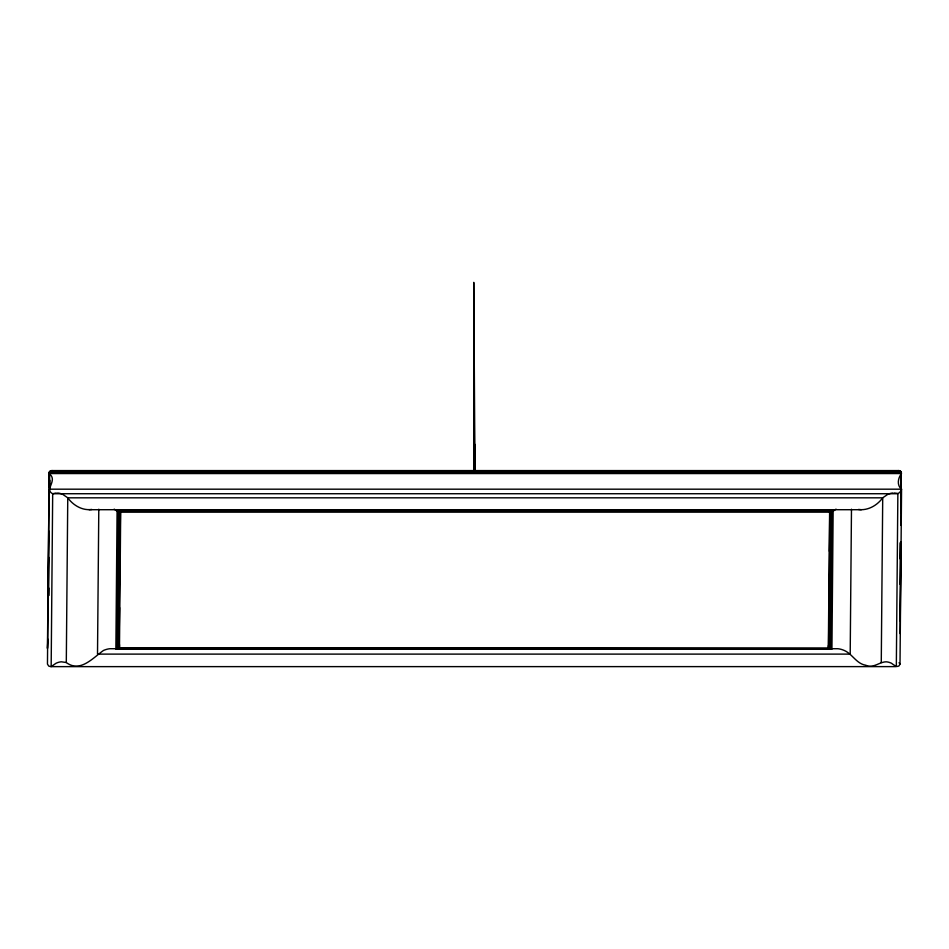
<?xml version="1.0" encoding="UTF-8"?>
<svg xmlns="http://www.w3.org/2000/svg" width="949" height="949" viewBox="0 0 949 949"><rect width="100%" height="100%" fill="white"/><g stroke="black" fill="none" stroke-linecap="round" stroke-linejoin="round"><path stroke-width="1.42" d="M474.037 471.428L473.931 344.867L473.931 431.071L474.002 418.45M474.417 470.929L474.583 443.978L474.654 471.546M474.12 411.083L474.203 396.48L474.417 463.776M49.099 487.098L49.229 472.294L52.219 470.55M47.925 639.187L47.45 648.428L49.229 472.294L901.301 472.294L901.087 525.414M48.316 594.774L48.885 531.132M49.277 486.73L49.407 471.926L901.123 471.926L901.076 512.685M48.529 595.842L48.874 557.383M49.478 487.869L49.633 471.606L900.898 471.606L901.076 477.845M48.802 595.45L48.862 588.06M49.751 487.561L49.822 480.182M901.431 472.685L49.099 472.685L48.992 473.551L901.538 473.551C897.968 477.833 896.603 485.378 901.55 489.186L900.008 664.063C898.644 668.998 893.875 665.012 891.455 663.244A26.062 17.699 74.9 0 0 886.141 661.809C879.118 661.951 873.282 668.772 865.737 665.237C856.306 663.671 852.427 653.944 844.23 650.445A37.248 25.291 74.9 0 0 837.896 648.725L109.87 648.725A37.248 25.421 -74.8 0 0 103.512 650.445C92.955 657.823 80.25 673.043 66.3 662.532L67.759 497.822L62.871 494.453A26.062 17.699 74.9 0 0 57.557 493.006M98.791 509.198L97.51 654.11L850.197 654.11L851.478 509.198M836.045 509.139L833.139 511.191L117.083 511.191L118.032 511.321L116.822 648.772L115.873 649.152L117.083 511.191L114.188 509.139M118.483 511.297L116.822 648.772L831.929 649.152L833.139 511.191L118.032 511.321M118.91 511.203L117.273 648.499L830.98 648.772L832.202 511.321M119.301 511.06L117.7 648.179L830.529 648.499L831.739 511.297M831.312 511.203L830.114 648.179L118.091 647.811L119.657 510.847M118.447 647.42L119.965 510.574M118.767 646.981L119.657 573.955M119.704 569.507L120.215 511.748M119.016 646.53L119.562 607.574M119.776 583.896L120.416 511.381M828.833 588.451L828.928 578.107M829.628 510.989L828.335 648.179L828.335 645.818M830.921 511.06L829.711 647.811L828.584 646.055L829.189 577.977M829.426 551.345L829.77 511.381M828.785 646.53L829.984 511.748M829.046 646.981L830.256 510.574M829.355 647.42L830.565 510.847M881.265 662.532L882.712 497.822L887.612 494.453A26.062 17.782 -74.8 0 1 892.95 493.006M900.126 558.866L900.269 542.591M900.138 584.418L900.494 542.97M900.126 620.836L900.696 541.903M900.126 633.6L900.933 541.725M89.087 509.708L861.289 509.708C869.853 509.672 877.766 504.607 882.712 497.822L67.759 497.822C73.156 505.295 82.385 510.847 91.839 509.447M56.264 492.982L52.681 493.729C43.903 489.494 58.482 480.265 48.992 473.551M898.3 470.55L900.898 471.606M51.341 470.597L899.178 470.597M50.938 470.704L899.581 470.704M50.558 470.858L899.96 470.858M50.202 471.06L900.316 471.06M49.894 471.309L900.625 471.309M829.533 512.163L120.677 512.163L119.479 648.179L119.479 644.632M894.255 492.982L898.312 493.516L900.601 491.452L901.55 489.186L49.004 489.186L47.462 664.063L48.719 666.068L50.7 666.637L896.331 666.613L897.861 493.729L52.681 493.729L51.163 666.613L56.062 663.244A26.062 17.782 -74.8 0 1 61.4 661.809L66.3 662.532M858.525 509.447L861.289 509.708M899.059 662.71L900.008 664.063M474.974 471.321L473.753 282.363L473.788 471.724"/></g></svg>
